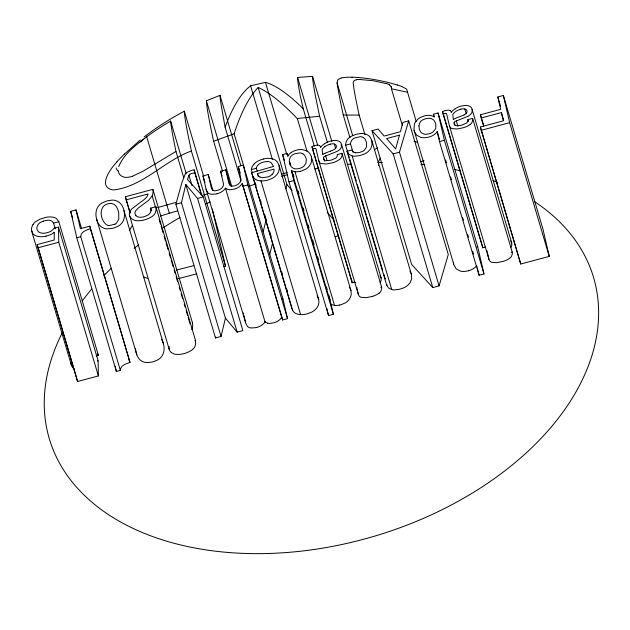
<?xml version="1.0" encoding="UTF-8"?>
<svg xmlns="http://www.w3.org/2000/svg" width="630" height="630" viewBox="0 0 630 630"><rect width="100%" height="100%" fill="white"/><g stroke="black" fill="none" stroke-linecap="round" stroke-linejoin="round"><path stroke-width="0.94" d="M349.233 157.429L345.602 145.191L346.122 141.821L347.476 139.372A9.781 6.402 -16.5 0 1 348.469 138.301A11.868 7.773 -16.5 0 1 351.485 136.174L355.997 134.355L360.809 133.481A11.285 7.387 -16.5 0 1 364.486 133.773L366.668 134.505A15.49 10.143 -16.5 0 1 370.03 137.001L371.668 140.143L411.414 274.373L411.626 278.688L410.484 282.004A13.821 9.048 -16.5 0 1 409.453 283.524L407.697 285.343A12.372 8.103 -16.5 0 1 403.791 287.823L399.113 289.351L394.616 289.902A11.182 7.324 -16.5 0 1 391.734 289.627L388.686 288.083L386.623 285.036L347.02 151.334L351.918 150.027A9.568 6.268 -16.5 0 0 354.627 152.554M385.214 278.373L385.206 278.893L383.812 274.184M353.013 152.35L350.5 143.876L350.926 141.907A9.34 6.111 -16.5 0 1 352.217 139.726A6.174 4.048 -16.5 0 1 354.469 138.041L360.155 136.678A6.198 4.056 -16.5 0 1 362.415 137.08L363.368 137.56A12.569 8.229 -16.5 0 1 365.305 139.458L366.573 142.797L366.502 146.499A13.655 8.938 -16.5 0 1 366.227 147.412L364.384 150.161A6.631 4.347 -16.5 0 1 362.73 151.326L359.21 152.57L355.706 152.806M120.354 370.409L80.75 236.699C80.782 231.533 86.499 230.115 90.405 228.729L89.814 226.178L80.388 228.698L76.057 209.932L70.686 211.373L76.773 237.77L116.377 371.472L120.354 370.409C120.385 365.235 126.102 363.817 130.008 362.431L89.814 226.178M201.702 195.371L194.174 169.942L193.371 170.029A9.718 6.363 -16.5 0 0 191.685 170.336L186.464 172.573A5.426 3.552 -16.5 0 0 185.291 173.817L181.905 182.637L175.88 204.246L215.484 337.948L221.051 336.459L181.448 202.758L185.811 184.448L197.568 198.434L237.171 332.144L242.881 330.608L203.277 196.906L187.488 179.479L188.795 175.66A12.057 7.899 -16.5 0 1 188.882 175.439L188.937 175.321A4.441 2.906 -16.5 0 1 189.866 174.274M221.051 336.459L225.422 318.15L185.811 184.448M269.805 254.236L272.593 242.912M285.863 188.913L286.933 184.559L258.174 87.483A281.76 76.12 87.6 0 0 249.236 99.233L248.574 100.328A281.76 76.12 87.6 0 0 234.124 133.757L282.941 298.833L287.508 318.654L282.531 319.993L242.274 183.48A17.876 11.702 -16.5 0 1 239.313 186.732A10.3 6.749 -16.5 0 1 234.132 189.11L230.462 189.709A7.639 5.001 -16.5 0 1 228.091 189.496A9.922 6.497 -16.5 0 1 225.453 188.102L265.01 321.836M263.167 231.785L266.175 219.618M215.775 336.932L215.484 337.948M439.086 285.886L399.475 152.184L408.681 120.85L402.972 122.377L400.404 131.709L384.142 136.064L378.094 129.04L371.999 130.67L411.603 264.372L432.786 287.571L439.086 285.886L448.284 254.552L408.681 120.85M118.716 166.627C123.929 153.641 136.025 145.113 146.672 136.741A245.188 185.181 -13 0 1 170.62 121.078L186.267 173.911M129.591 230.186L132.174 225.666M33.028 224.571L33.681 223.618A10.608 6.946 -16.5 0 1 35.414 221.823L39.895 219.209L45.439 217.452A14.813 9.694 -16.5 0 1 53.322 217.24A9.875 6.465 -16.5 0 1 56.424 218.508L58.811 221.728L98.414 355.43L96.13 356.044M380.213 158.154L378.661 161.485L378.402 165.651M116.904 161.965C110.754 168.123 96.799 187.504 113.266 189.961C142.955 186.732 163.918 160.886 191.394 151.011L187.748 133.465A275.649 8.363 75 0 1 184.362 111.227A237.037 179.022 -13 0 0 144.207 136.891M272.223 174.282L271.688 174.809A7.812 5.111 -16.5 0 1 268.286 176.825L262.749 177.723A6.804 4.449 -16.5 0 1 260.631 177.243L259.906 176.88M145.325 198.513L146.845 196.773A9.82 6.426 -16.5 0 0 148.042 194.001L126.142 199.86L130.048 213.042M124.441 154.09L140.222 140.033M470.185 124.409L470.563 124.11A7.001 4.583 -16.5 0 0 471.768 122.803L472.673 120.527L472.602 118.346L467.901 119.605A11.812 7.733 -16.5 0 1 467.87 120.558L467.326 122.11A4.835 3.166 -16.5 0 1 466.405 123.118L461.538 125.26L456.065 125.693A3.811 2.496 -16.5 0 1 454.789 125.023L454.191 124.015M379.173 293.1L379.543 292.793A7.001 4.583 -16.5 0 0 380.748 291.493L381.654 289.217L381.591 287.036L341.988 153.334L337.286 154.594A11.812 7.733 -16.5 0 1 337.255 155.539L336.704 157.098A4.835 3.166 -16.5 0 1 335.79 158.099L330.923 160.24L325.442 160.681A3.811 2.496 -16.5 0 1 324.166 160.004L323.576 158.996M314.362 146.278L303.258 108.785A275.625 59.196 62.5 0 0 265.45 82.357L250.598 85.79L247.653 88.287A279.901 75.765 87.6 0 0 225.115 127.221L240.999 180.849M324.789 146.664L322.985 148.294A6.583 4.316 -16.5 0 0 322.19 149.68L322.694 154.586A9.229 6.04 -16.5 0 1 324.938 153.318M374.574 149.601L377.559 147.893M467.83 116.369L455.041 121.456A2.449 1.599 -16.5 0 0 454.175 122.44L455.017 125.26M170.62 121.078A271.388 8.229 75 0 0 173.502 139.262L175.967 151.452L143.199 171.163L132.536 176.195M464.105 114.928L464.909 114.471A5.749 3.764 -16.5 0 0 465.499 114.061L466.145 113.479A4.292 2.811 -16.5 0 0 466.893 112.219L466.995 111.321A6.67 4.363 -16.5 0 0 466.877 110.675L466.665 110.195A4.197 2.748 -16.5 0 0 465.027 109.053L464.806 108.998A6.276 4.111 -16.5 0 0 460.837 109.187M114.944 224.193L109.179 225.587A5.969 3.906 -16.5 0 1 107.376 225.296C101.391 221.815 98.768 211.113 103.863 205.892A6.977 4.567 -16.5 0 1 106.108 204.49L106.982 204.144A8.56 5.607 -16.5 0 1 108.533 203.71L110.242 203.482A6.198 4.056 -16.5 0 1 111.809 203.577C115.613 204.183 117.589 208.034 118.377 211.428A61.212 40.076 -16.5 0 1 118.771 213.247L118.763 219.319L116.503 223.13A6.465 4.237 -16.5 0 1 114.944 224.193M353.603 282.303L352.154 282.815L312.551 149.113L311.984 146.648L312.748 146.286A10.175 6.662 -16.5 0 1 314.638 145.577L317.433 145.081A3.882 2.544 -16.5 0 1 319.245 145.491L319.434 145.593M484.226 247.322L482.769 247.826L443.166 114.124L442.599 111.668L443.37 111.305A10.175 6.662 -16.5 0 1 445.26 110.589M352.154 282.815L351.855 280.224M222.548 171.368L213.515 140.742A280.468 8.505 75 0 1 206.388 100.768L220.012 95.35L240.857 165.753M213.625 141.238L234.124 133.757M160.303 216.003L177.558 210.861M312.551 149.113L314 148.601M443.166 114.124L444.623 113.62M324.592 143.679A14.34 9.395 -16.5 0 1 330.742 141.025L333.703 140.474A9.198 6.024 -16.5 0 1 337.94 140.86A9.67 6.331 -16.5 0 1 338.656 141.128A8.544 5.591 -16.5 0 1 341.106 143.183L341.46 146.971A7.552 4.946 -16.5 0 1 339.932 149.326A11.119 7.284 -16.5 0 1 337.2 151.35L324.418 156.445A2.449 1.599 -16.5 0 0 323.552 157.421L324.67 161.185M330.498 151.161L327.695 152.169A21.042 13.773 -16.5 0 0 324.923 153.303M43.32 221.13L40.233 222.555A6.891 4.512 -16.5 0 0 38.43 224.17L38.202 224.477A10.852 7.103 -16.5 0 0 36.981 229.241A12.876 8.434 -16.5 0 0 37.209 229.895L38.454 231.745A7.489 4.906 -16.5 0 0 40.564 232.84A9.206 6.024 -16.5 0 0 45.738 233.021L47.061 232.714A9.82 6.434 -16.5 0 0 51.4 230.887A10.001 6.552 -16.5 0 0 54.109 228.155L58.519 227.147L98.122 360.848L98.367 375.937L77.545 381.512L37.202 244.59L54.243 240.03L54.251 232.202A12.883 8.434 -16.5 0 1 51.589 234.139A14.466 9.474 -16.5 0 1 46.108 236.1M157.776 207.522L175.573 202.482M340.995 78.002L337.869 79.719L337.082 82.916A269.734 8.182 75 0 0 341.838 108.352L343.255 115.022L349.933 137.545M372.606 296.352L366.069 297.683L360.982 297.273A6.505 4.26 -16.5 0 1 359.486 296.391L358.446 294.722L318.748 160.674L316.118 149.255A2.402 1.575 -16.5 0 0 315.63 148.491M445.26 110.604L448.048 110.1A3.882 2.544 -16.5 0 1 449.867 110.502L450.056 110.612M126.142 199.86L125.417 196.71L152.925 189.346L192.528 323.048M217.09 193.678A15.561 10.19 -16.5 0 1 215.625 194.024L211.302 194.261A7.34 4.812 -16.5 0 1 209.38 193.725L208.569 193.268A8.631 5.654 -16.5 0 1 207.829 192.662L206.223 189.764L203.01 175.928L208.246 174.526L212.987 190.536M213.523 190.662A6.308 4.127 -16.5 0 0 217.366 190.362A8.749 5.725 -16.5 0 0 218.09 190.165A7.662 5.016 -16.5 0 0 222.185 187.709L223.296 185.826L223.477 183.85L220.642 171.21L225.761 169.84L230.501 185.842M225.761 169.84L228.745 182.779A21.554 14.112 -16.5 0 0 229.005 183.708L230.344 185.653A3.788 2.481 -16.5 0 0 231.753 186.102L233.998 185.945A8.497 5.56 -16.5 0 0 235.108 185.669A7.3 4.78 -16.5 0 0 238.274 184.086L240.258 182.07L240.991 179.219L238.298 166.477L243.338 165.131L247.905 184.952L287.508 318.654M339.712 304.999A10.773 7.056 -16.5 0 1 334.554 305.448L294.974 171.699L294.202 171.557A17.876 11.702 -16.5 0 1 291.493 170.557L331.081 304.274L333.388 314.291L328.545 315.591L288.942 181.889L282.649 154.602L287.185 153.389L288.02 156.209M437.244 131.709A11.647 7.623 -16.5 0 1 428.967 137.049A15.466 10.127 -16.5 0 1 427.581 137.34L424.974 137.702A11.529 7.544 -16.5 0 1 420.872 137.395L416.651 135.222L414.406 131.52A30.799 20.168 -16.5 0 1 413.957 129.741L414.383 124.181A17.018 11.143 -16.5 0 1 415.713 121.598L417.745 119.314A10.915 7.151 -16.5 0 1 420.438 117.495L423.069 116.377A15.246 9.986 -16.5 0 1 424.966 115.826L425.793 115.636A9.655 6.324 -16.5 0 1 430.77 115.487A15.325 10.033 -16.5 0 1 433.983 116.786L433.44 114.211L438.086 112.967L477.69 246.677L483.99 273.955L479.091 275.271L439.488 141.569L437.212 131.702L439.441 139.23M481.226 117.983L480.477 114.747L500.653 109.344L497.802 96.981L503.37 95.484L542.973 229.186L549.25 256.378L520.734 264.017L480.359 126.984L503.307 120.834L501.401 112.581L481.226 117.983L483.738 126.457M252.213 172.407L251.37 169.58L256.323 168.257A9.182 6.009 -16.5 0 1 257.686 165.43L257.946 165.147A7.883 5.166 -16.5 0 1 260.914 162.997L263.112 162.162A12.356 8.088 -16.5 0 1 264.624 161.776L267.781 161.516A6.465 4.229 -16.5 0 1 269.947 162.028L270.254 162.178A9.883 6.473 -16.5 0 1 271.373 162.926L273.522 166.438L251.646 172.691A58.708 38.438 -16.5 0 0 252.26 174.888L292.619 310.275A13.978 9.151 -16.5 0 0 295.415 313.252A12.072 7.899 -16.5 0 0 300.605 314.535M43.344 221.177A10.576 6.93 -16.5 0 1 48.439 220.216A7.796 5.103 -16.5 0 1 49.565 220.335L49.983 220.405A6.654 4.355 -16.5 0 1 52.07 221.24L53.582 223.13L58.811 221.728M345.602 145.191L350.5 143.876M135.867 215.531A7.072 4.63 -16.5 0 0 141.065 217.248L143.482 216.87A12.789 8.371 -16.5 0 0 145.152 216.381L148.144 214.94A6.662 4.363 -16.5 0 0 149.554 213.704L150.074 213.003A7.946 5.205 -16.5 0 0 150.649 211.814L150.767 208.081L155.893 206.711L195.497 340.413L195.694 343.697L195.024 346.24A11.907 7.796 -16.5 0 1 194.182 347.721L193.764 348.264A10.718 7.017 -16.5 0 1 191.654 350.233C186.984 353.249 181.204 354.903 175.636 354.343A9.474 6.198 -16.5 0 1 173.573 353.753L171.525 352.611M201.387 195.568L207.837 193.843M281.704 174.061L287.217 172.581M175.88 204.246L181.448 202.758M197.568 198.434L203.277 196.906M242.928 186.291L247.905 184.952M37.942 247.81L58.763 242.235L58.519 227.147M76.773 237.77L80.75 236.699M371.999 130.67L393.183 153.87L399.475 152.184M481.131 130.315L509.646 122.677L503.37 95.484M288.942 181.889L293.785 180.589L291.477 170.572M439.488 141.569L444.386 140.254L438.086 112.967M420.588 161.705L424.077 160.768M193.796 265.632L176.51 270.034M196.812 273.782L178.29 278.704M223.634 266.6L225.485 266.104L212.31 209.002M335.223 236.715L337.877 235.998M281.996 299.085L282.941 298.833M326.222 287.241L326.789 287.091M476.823 246.905L477.69 246.677M386.623 285.036L387.237 284.87M380.709 287.272L381.591 287.036M511.332 252.284L512.214 252.047L472.602 118.346M194.859 340.586L195.497 340.413M128.835 360.037L129.426 359.88M263.348 159.028L266.08 158.469A12.671 8.292 -16.5 0 1 270.53 158.453L273.452 159.177A12.978 8.497 -16.5 0 1 275.499 160.201L277.452 162.044L278.933 165.084L318.685 299.384L318.953 302.29L318.37 305.062A15.451 10.111 -16.5 0 1 316.15 308.684L314.748 310.055A12.757 8.355 -16.5 0 1 311.315 312.307L307.007 313.905A14.317 9.379 -16.5 0 1 300.597 314.567L260.985 180.873A12.072 7.899 -16.5 0 1 255.788 179.574M97.296 361.037L98.122 360.848M46.116 236.14L43.462 236.62A13.356 8.741 -16.5 0 1 38.02 236.407A14.451 9.466 -16.5 0 1 36.375 235.951L35.39 235.541A11.734 7.678 -16.5 0 1 32.823 233.573L31.508 229.777A15.892 10.411 -16.5 0 1 33.02 224.571M356.438 79.758L354.406 80.435L353.398 81.679A88.728 17.845 26.5 0 0 353.194 82.853L353.958 88.972A264.261 8.017 75 0 0 359.147 115.101L364.975 134.765M258.174 87.483A278.515 59.669 62.5 0 1 297.179 118.519L319.615 116.219L327.403 142.514M303.258 108.785L300.179 95.366A279.279 8.473 75 0 1 297.58 77.466L312.559 76.356L331.805 141.333M201.569 195.576L194.875 172.982L193.694 173.093A9.655 6.324 -16.5 0 0 192.827 173.203A7.647 5.008 -16.5 0 0 191.859 173.415A4.182 2.74 -16.5 0 0 189.827 174.234M343.255 115.022L359.147 115.101M485.439 247.125L484.88 247.165A3.599 2.355 -16.5 0 0 484.399 247.275M359.88 79.506L373.267 80.742L386.56 83.688M351.981 77.151C367.353 77.773 382.591 80.687 397.341 84.987M354.903 282.114L354.257 282.153A3.599 2.355 -16.5 0 0 353.776 282.256M334.577 305.4L333.805 305.259A17.876 11.702 -16.5 0 1 331.096 304.259M391.261 86.979L391.45 88.775L407.547 92.263L416.17 121.354M414.012 141.27L417.414 142.372M371.802 140.671L372.023 144.987L370.881 148.302A13.821 9.048 -16.5 0 1 369.849 149.822L368.093 151.641A12.372 8.103 -16.5 0 1 364.187 154.122L359.51 155.649L355.013 156.201A11.182 7.324 -16.5 0 1 352.131 155.925L349.083 154.381L347.02 151.334M401.609 86.404L406.618 89.066L407.547 92.263M147.412 278.389L143.569 276.775M389.379 84.861L391.143 86.499M302.849 153.807L301.825 153.31A6.623 4.339 -16.5 0 0 299.817 152.909L294.557 153.83A6.765 4.434 -16.5 0 0 292.099 155.232L290.989 156.327A9.537 6.245 -16.5 0 0 290.296 157.272C287.934 161.311 289.863 168.084 294.958 168.738A7.229 4.733 -16.5 0 0 298.077 168.738L298.911 168.572A9.497 6.221 -16.5 0 0 300.258 168.186L301.124 167.863A7.591 4.969 -16.5 0 0 303.991 166.076L305.991 163.178L306.29 159.508A25.31 16.569 -16.5 0 0 306.023 158.201L304.723 155.515A12.868 8.426 -16.5 0 0 302.857 153.807M327.143 212.216L333.987 220.122M286.933 184.559L292.068 190.504M225.422 318.15L237.171 332.144M135.891 215.515L135.064 213.783A7.458 4.883 -16.5 0 1 135.718 210.719L138.285 208.034A43.99 28.799 -16.5 0 1 141.065 205.931L148.68 200.277L152.161 195.883L155.508 207.175M97.311 353.422L98.414 355.43M317.063 295.746L318.685 299.384M409.941 271.097L411.414 274.373M349.445 287.178L350.855 290.123L351.241 293.903A18.955 12.411 -16.5 0 1 349.398 299.092L347.855 300.975A10.639 6.969 -16.5 0 1 345.311 302.904L341.326 304.605A16.089 10.537 -16.5 0 1 339.72 305.03M330.522 300.077L330.096 299.415M292.619 310.275L291.871 308.59A58.708 38.438 -16.5 0 1 291.257 306.393L251.559 172.321M161.65 339.263L163.414 343.586A52.762 34.548 -16.5 0 1 163.824 345.413C164.721 349.973 163.698 355.186 160.02 358.297A10.962 7.174 -16.5 0 1 157.807 359.864L154.114 361.455A17.577 11.505 -16.5 0 1 151.168 362.203L146.892 362.557A11.253 7.371 -16.5 0 1 143.939 362.077C138.112 360.415 135.789 353.887 135.544 348.398M329.734 298.683L329.427 297.864M509.646 122.677L549.25 256.378M497.802 96.981L500.59 106.391M501.401 112.581L503.63 120.117M480.477 114.747L483.549 125.102M480.359 126.984L520.734 264.017M455.214 108.699A14.34 9.395 -16.5 0 1 461.357 106.045L464.326 105.486A9.198 6.024 -16.5 0 1 468.562 105.879A9.67 6.331 -16.5 0 1 469.279 106.147A8.544 5.591 -16.5 0 1 471.728 108.203L511.773 243.07L511.686 245.692A7.552 4.946 -16.5 0 1 510.678 247.48M464.806 108.998L466.2 113.707M467.901 119.605L468.46 121.488M456.277 120.858L457.955 126.504M444.796 113.573A3.599 2.355 -16.5 0 1 445.268 113.463L445.914 113.431A0.882 0.575 -16.5 0 1 446.221 113.526A2.402 1.575 -16.5 0 1 446.709 114.274L449.371 125.693L489.069 259.733L490.108 261.403A6.505 4.26 -16.5 0 0 491.597 262.285L496.684 262.694L503.22 261.371A15.128 9.907 -16.5 0 0 509.82 258.135L510.166 257.812A7.001 4.583 -16.5 0 0 511.371 256.505L512.277 254.236L512.214 252.047M442.599 111.668L482.273 245.676M444.386 140.254L483.99 273.955M433.44 114.211L434.283 117.038M445.575 159.949L446.41 162.768M450.6 176.896L451.434 179.723M462.593 217.382L463.428 220.209M467.61 234.328L468.444 237.156M472.634 251.275L473.469 254.103M414.075 130.331L453.679 264.033M391.45 88.775L402.255 125.236M393.183 153.87L432.786 287.571M337.082 82.916L352.65 135.466M352.139 155.917L391.742 289.619M349.784 159.311L354.249 174.376M354.808 176.258L356.202 180.968M357.32 184.732L361.226 197.914M361.777 199.797L366.243 214.861M366.802 216.751L371.267 231.816M371.818 233.698L382.701 270.42M341.547 144.349L381.15 278.05L381.063 280.673A7.552 4.946 -16.5 0 1 380.055 282.461M335.577 148.688L334.404 144.042A4.197 2.748 -16.5 0 1 336.05 145.176L336.255 145.656A6.67 4.363 -16.5 0 1 336.373 146.302L336.27 147.207A4.292 2.811 -16.5 0 1 335.522 148.459L334.877 149.042A5.749 3.764 -16.5 0 1 334.286 149.452L333.483 149.909A17.86 11.694 -16.5 0 1 330.49 151.145M325.655 155.838L327.057 160.548M297.58 77.466L317.63 145.16M311.984 146.648L351.587 280.35M291.351 152.358A12.569 8.229 -16.5 0 1 296.706 150.121L297.943 149.806A10.836 7.095 -16.5 0 1 302.116 149.578L306.023 150.554A14.128 9.253 -16.5 0 1 308.393 151.956L310.141 153.909L311.252 156.421L350.997 290.69M297.415 118.771L307.18 151.728M289.69 161.863L290.808 165.627M289.493 161.792L290.611 165.564M293.115 174.037L293.958 176.857M298.14 190.984L298.974 193.812M303.156 207.931L303.999 210.759M308.18 224.879L309.015 227.706M312.637 239.943L314.039 244.653M317.662 256.89L318.496 259.718M265.45 82.357L286.815 154.492M293.785 180.589L333.388 314.291M282.649 154.602L284.319 160.248M250.598 85.79L272.365 159.272M256.323 168.257L257.166 171.077M258.182 176.408L257.347 173.581L273.995 169.123L274.042 170.714A9.363 6.135 -16.5 0 1 272.239 174.29M255.276 182.763L256.111 185.59M260.3 199.71L261.135 202.537M264.757 214.775L266.151 219.484M269.782 231.722L271.176 236.431M281.775 272.215L282.61 275.034M286.792 289.162L287.634 291.989M238.298 166.477L240.25 173.069M242.274 183.48L281.925 317.355M206.388 100.768L231.761 186.417M220.642 171.21L222.036 175.92M184.362 111.227L203.766 176.746M203.01 175.928L204.963 182.519M206.057 189.126L245.826 323.466L247.432 326.364A8.631 5.654 -16.5 0 0 248.173 326.97L248.984 327.427A7.34 4.812 -16.5 0 0 250.905 327.962L255.237 327.726A15.561 10.19 -16.5 0 0 256.693 327.38M191.394 151.011L225.485 266.104M188.937 175.321L192.008 185.677M175.967 151.452L183.779 177.833M146.672 136.741L169.281 213.082M159.13 219.421L160.524 224.123M161.083 226.012L163.036 232.604M164.154 236.368L165.548 241.077M166.107 242.959L168.06 249.551M169.171 253.315L170.565 258.024M171.124 259.906L173.077 266.498M174.195 270.262L175.03 273.089M176.148 276.853L177.542 281.563M179.211 287.209L180.046 290.036M181.164 293.8L182.558 298.51M184.236 304.156L185.07 306.983M186.189 310.748L187.582 315.457M188.142 317.339L190.087 323.93M150.767 208.081L151.609 210.908M125.417 196.71L130.158 212.72M145.365 198.537A26.972 17.656 -16.5 0 1 141.427 201.553L131.875 208.837A13.419 8.788 -16.5 0 0 131.001 209.869L130.449 210.656A11.371 7.45 -16.5 0 0 129.386 213.83L129.402 214.625A13.569 8.883 -16.5 0 0 129.528 215.421L169.131 349.122A12.6 8.253 -16.5 0 0 171.525 352.611M123.984 210.601L163.587 344.303M96.477 218.578C97.335 222.815 99.91 227.178 104.336 228.375A11.253 7.371 -16.5 0 0 107.289 228.848L111.565 228.493A17.577 11.505 -16.5 0 0 114.51 227.753L118.204 226.162A10.962 7.174 -16.5 0 0 120.417 224.595C124.094 221.484 125.118 216.271 124.212 211.711A52.762 34.548 -16.5 0 0 123.811 209.884C122.795 205.537 119.716 201.356 115.156 200.411A11.088 7.261 -16.5 0 0 112.235 200.096L107.202 200.828L101.997 202.978A11.19 7.332 -16.5 0 0 99.989 204.459C95.996 207.9 95.224 213.704 96.477 218.578L136.868 354.934M90.405 228.729L130.008 362.431M76.057 209.932L81.64 228.761M70.686 211.373L72.639 217.964M53.582 223.13L55.251 228.777M58.763 242.235L98.367 375.937M37.202 244.59L77.175 379.906M31.705 231.186L71.426 365.329L72.426 367.274A11.734 7.678 -16.5 0 0 74.127 368.77M449.371 125.693L450.497 127.701A6.505 4.26 -16.5 0 0 451.994 128.583L457.081 128.993L463.617 127.669A15.128 9.907 -16.5 0 0 470.216 124.433M318.748 160.674L319.882 162.682A6.505 4.26 -16.5 0 0 321.371 163.572L326.458 163.981L332.994 162.65A15.128 9.907 -16.5 0 0 339.594 159.414L339.94 159.091A7.001 4.583 -16.5 0 0 341.145 157.791L342.051 155.515L341.988 153.334M511.773 243.07L511.332 241.904A8.544 5.591 -16.5 0 0 510.584 240.936M381.15 278.05L380.709 276.893A8.544 5.591 -16.5 0 0 379.961 275.924M486.998 250.827L487.329 252.252M487.659 253.685L488.974 259.395M482.344 245.983L482.769 247.826M477.099 266.632L477.241 267.254M477.524 268.482L477.808 269.719M477.949 270.333L479.091 275.271M356.714 287.241L356.871 287.949M357.037 288.666L358.36 294.375M327.183 288.816L327.301 289.327M326.97 308.763L327.364 310.472M327.757 312.181L328.545 315.591M287.185 153.389L287.815 156.145A11.576 7.584 -16.5 0 1 291.328 152.35M282.043 317.882L282.531 319.993M243.377 312.929L243.566 313.756M243.952 315.409L245.661 322.828M208.246 174.526L211.483 188.543L212.964 190.433A3.063 2.008 -16.5 0 0 213.546 190.622M194.174 169.942L194.875 172.982M115.235 366.518L116.377 371.472M77.222 380.111L77.545 381.512M319.615 116.219L315.803 97.855A276.216 8.379 75 0 1 312.559 76.356M329.183 296.966L328.923 295.171M225.115 127.221L222.067 110.187A282.35 8.568 75 0 1 220.012 95.35M311.393 156.988L311.637 160.193A18.955 12.411 -16.5 0 1 309.795 165.391L308.251 167.273A10.639 6.969 -16.5 0 1 305.707 169.202L301.723 170.903A16.089 10.537 -16.5 0 1 300.108 171.328M279.082 165.674L279.35 168.588L278.767 171.352A15.451 10.111 -16.5 0 1 276.538 174.975L275.145 176.353A12.757 8.355 -16.5 0 1 271.711 178.605L267.404 180.204A14.317 9.379 -16.5 0 1 260.993 180.865M71.308 364.888L71.111 363.478M472.169 109.368L472.083 111.99A7.552 4.946 -16.5 0 1 470.555 114.337A11.119 7.284 -16.5 0 1 467.822 116.369M118.275 170.911C118.692 175.92 124.252 178.266 128.693 177.164A34.028 10.734 -40.5 0 0 132.481 176.274M155.893 206.711L156.09 209.995L155.421 212.538A11.907 7.796 -16.5 0 1 154.571 214.019L154.161 214.554A10.718 7.017 -16.5 0 1 152.043 216.531C147.381 219.547 141.6 221.201 136.033 220.642A9.474 6.198 -16.5 0 1 133.97 220.051L131.922 218.909A12.6 8.253 -16.5 0 1 129.52 215.421M453.411 262.293L453.561 263.45A30.799 20.168 -16.5 0 0 454.009 265.222L456.254 268.923L460.475 271.097A11.529 7.544 -16.5 0 0 464.578 271.404L467.184 271.042A15.466 10.127 -16.5 0 0 468.562 270.719M341.153 78.049A41.013 8.182 11.8 0 1 352.202 77.246M397.207 84.979A13.521 1.252 14.5 0 1 401.428 86.373M391.269 86.499A47.699 8.237 2.7 0 1 391.057 86.964M386.993 83.703A12.009 1.795 11.2 0 1 389.623 84.9M356.328 79.726A20.64 3.898 11.2 0 1 359.738 79.451M116.731 162.075A30.366 4.481 -42.7 0 1 124.346 154.098M140.183 142.01A74.694 21.026 -43.8 0 1 143.916 139.025M118.101 171.006A76.45 21.916 -27.4 0 1 116.109 167.919M534.618 201.695A283.823 185.834 -16.5 0 1 532.5 447.001A283.823 185.834 -16.5 0 1 180.519 544.918A283.823 185.834 -16.5 0 1 62.11 333.144M82.325 300.809A283.823 185.834 -16.5 0 1 91.736 289.028M103.879 275.641A283.823 185.834 -16.5 0 1 111.321 268.238M134.127 248.362A283.823 185.834 -16.5 0 1 138.734 244.779M163.272 227.619A283.823 185.834 -16.5 0 1 179.967 217.523M205.829 204.002A283.823 185.834 -16.5 0 1 210.144 201.97M248.692 186.346A283.823 185.834 -16.5 0 1 255.158 184.141M281.508 176.313A283.823 185.834 -16.5 0 1 287.217 174.849M314.898 168.935A283.823 185.834 -16.5 0 1 318.717 168.265M347.209 164.438A283.823 185.834 -16.5 0 1 350.989 164.084M377.724 162.595A283.823 185.834 -16.5 0 1 382.473 162.532M420.966 164.272A283.823 185.834 -16.5 0 1 424.856 164.69M454.34 169.431A283.823 185.834 -16.5 0 1 459.869 170.659M492.936 180.629A283.823 185.834 -16.5 0 1 497.409 182.369M476.682 265.639A11.647 7.623 -16.5 0 1 468.57 270.75M379.197 293.115A15.128 9.907 -16.5 0 1 372.598 296.336M355.564 282.563A2.402 1.575 -16.5 0 1 355.635 282.72M265.112 321.851A11.474 7.513 -16.5 0 1 256.717 327.466M267.671 323.237A9.922 6.497 -16.5 0 1 265.057 321.804M281.815 317.166A17.876 11.702 -16.5 0 1 278.917 320.434A10.3 6.749 -16.5 0 1 273.735 322.812L270.065 323.411A7.639 5.001 -16.5 0 1 267.703 323.198M192.449 323.072A24.665 16.152 -16.5 0 1 191.851 329.584M169.131 349.122A13.569 8.883 -16.5 0 1 169.005 348.327L168.99 347.532A11.371 7.45 -16.5 0 1 169.179 346.342M71.103 363.478A15.892 10.411 -16.5 0 1 71.119 362.541M454.262 123.992A5.174 3.386 -16.5 0 1 454.12 122.44M450.103 110.581A7.875 5.158 -16.5 0 1 451.285 112.227M451.277 112.195A13.639 8.93 -16.5 0 1 455.269 108.746M460.829 109.163A12.112 7.93 -16.5 0 0 455.411 111.691L453.608 113.313A6.583 4.316 -16.5 0 0 452.812 114.699L453.316 119.605A9.229 6.04 -16.5 0 1 455.553 118.338A21.042 13.773 -16.5 0 1 458.309 117.18L461.113 116.172A17.86 11.694 -16.5 0 0 464.113 114.936M355.706 152.806A4.67 3.055 -16.5 0 1 354.666 152.523M323.639 158.973A5.174 3.386 -16.5 0 1 323.505 157.421M315.606 148.507A0.882 0.575 -16.5 0 0 315.291 148.412L314.654 148.452A3.599 2.355 -16.5 0 0 314.173 148.554M319.481 145.561A7.875 5.158 -16.5 0 1 320.67 147.215M320.654 147.176A13.639 8.93 -16.5 0 1 324.647 143.727M330.214 144.168A6.276 4.111 -16.5 0 1 334.199 143.955M324.796 146.672A12.112 7.93 -16.5 0 1 330.207 144.144M300.108 171.297A10.773 7.056 -16.5 0 1 294.95 171.746M255.811 179.55A13.978 9.151 -16.5 0 1 253.039 176.557M251.386 169.58A12.679 8.3 -16.5 0 1 254.213 163.997M254.048 163.926A12.364 8.095 -16.5 0 1 259.308 160.437A18.128 11.875 -16.5 0 1 263.348 159.043M259.788 176.959A13.844 9.064 -16.5 0 1 257.45 173.549M225.508 188.149A11.474 7.513 -16.5 0 1 217.106 193.764M152.846 189.362A24.665 16.152 -16.5 0 1 152.247 195.883M418.926 125.866L419.391 129.544L420.785 132.064A11.805 7.733 -16.5 0 0 422.407 133.426L423.754 134.017A6.497 4.253 -16.5 0 0 426.101 134.308L429.282 133.757A8.489 5.56 -16.5 0 0 433.33 131.678L435.716 128.583L435.81 124.33A29.137 19.073 -16.5 0 0 435.33 122.716L434.054 120.464A11.537 7.552 -16.5 0 0 433.345 119.755L431.266 118.613A6.891 4.512 -16.5 0 0 429.219 118.29L426.841 118.495A11.064 7.245 -16.5 0 0 425.029 118.936L422.824 119.834A6.52 4.268 -16.5 0 0 420.832 121.33L419.564 123.26L418.926 125.866M399.499 135.135L395.64 148.924L386.623 138.584L399.499 135.135"/></g></svg>
